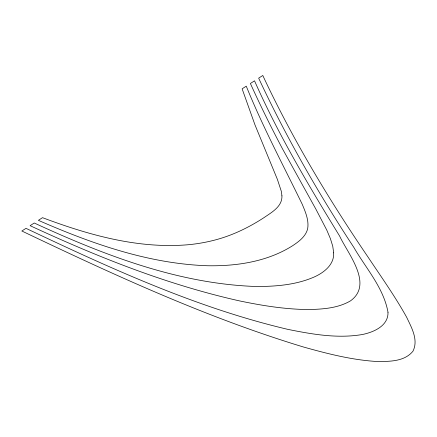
<?xml version="1.0" encoding="UTF-8"?>
<svg xmlns="http://www.w3.org/2000/svg" width="437" height="437" viewBox="0 0 437 437"><rect width="100%" height="100%" fill="white"/><g stroke="black" fill="none" stroke-linecap="round" stroke-linejoin="round"><path stroke-width="0.66" d="M281.941 195.831C282.384 206.603 271.568 212.42 263.904 217.692C251.166 225.973 237.526 232.921 223.061 237.646A160.969 123.491 19.2 0 1 188.451 244.715C138.409 249.057 88.913 235.106 42.515 217.67L38.38 220.341C91.814 243.693 148.274 263.653 207.1 265.734C236.679 266.324 267.537 261.692 292.894 245.545C299.121 241.388 305.785 236.406 307.664 228.737C309.085 220.221 305.441 212.011 302.257 204.319C283.192 165.126 262.621 126.615 246.26 86.16L242.125 88.826L254.951 124.807L277.375 179.339L281.291 191.215L281.941 195.831M333.677 252.854C334.321 264.647 323.937 272.644 314.23 276.987C296.062 284.924 275.922 286.519 256.317 286.503C178.433 283.924 104.225 255.164 34.244 223.007L30.109 225.672C97.385 256.852 166.781 284.602 239.312 300.853C262.244 305.654 285.508 309.401 308.992 309.549C323.129 309.183 337.976 308.183 350.469 300.88C373.679 284.17 347.907 253.881 339.642 236.089C308.79 185.752 278.44 134.913 254.525 80.823L250.39 83.489A1408.145 1080.28 19.2 0 0 282.613 149.05L315.929 209.225L326.772 230.081L330.416 238.668L332.748 246.217L333.677 252.854M388.001 312.231C388.46 325.947 373.597 332.24 362.273 334.529C337.49 338.741 312.286 334.289 287.945 329.389C196.492 307.872 110.561 268.323 25.98 228.343L21.85 231.009C113.494 274.66 206.127 317.481 303.458 347C327.57 353.762 352.042 360.028 377.136 361.514C389.476 361.492 404.411 361.689 412.965 351.211C418.651 339.871 411.523 327.57 406.678 317.3C395.108 296.433 381.277 276.949 368.063 257.114C328.673 199.206 292.468 138.993 262.79 75.486L258.655 78.157C286.055 136.868 318.251 193.241 353.823 247.369C365.955 268.362 383.599 287.748 388.001 312.231"/></g></svg>
